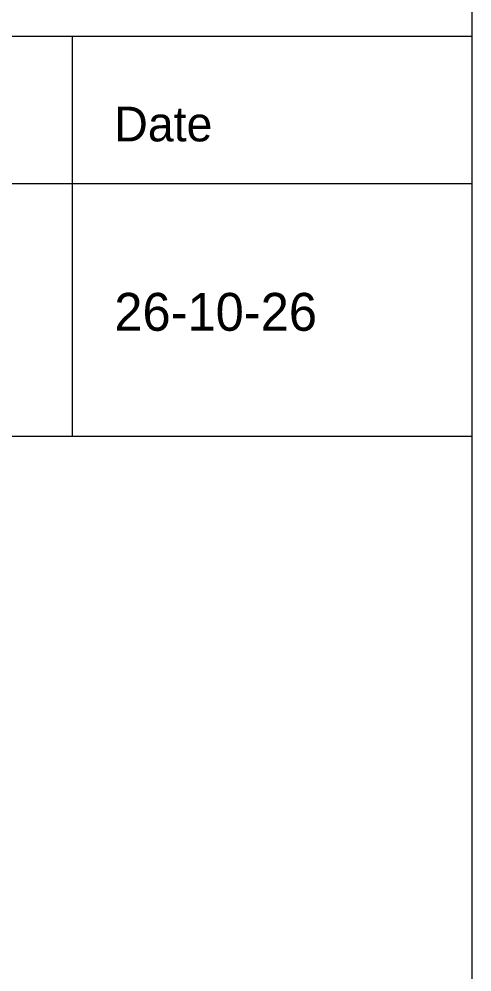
# Paper-space layout '02 Elevations and 3D' of a CAD drawing. Header units: millimetres. Extents: x 5 to 415, y 7 to 290.
# Drawn here: x 393.47 to 415, y 86.54 to 131.81 of the extents above; entities that cross this region are included whole.
import ezdxf

# ---------------------------------------------------------------- set-up
doc = ezdxf.new("R2010")
doc.units = ezdxf.units.MM
doc.layers.add('SHEET', color=7, linetype='Continuous')
doc.layers.add('TEXT', color=7, linetype='Continuous')

# ---------------------------------------------------------------- blocks, each defined once
blk = doc.blocks.new('SHEET_02')
at = {"layer": 'SHEET', "lineweight": 18}
for p, q in [((415, 290), (415, 7)), ((342, 131), (415, 131)), ((396, 131), (396, 112)), ((342, 124), (415, 124)), ((342, 112), (415, 112))]:
    blk.add_line(p, q, dxfattribs=at)
at = {"layer": 'TEXT'}
for s, height, p in [('Date', 1.65, (398, 126)), ('26-10-26', 1.8, (398, 117))]:
    blk.add_text(s, height=height, dxfattribs=at).set_placement(p)

psp = doc.layouts.new('02 Elevations and 3D')

# ---------------------------------------------------------------- block references
psp.add_blockref('SHEET_02', (0, 0))

doc.saveas('drawing.dxf')
